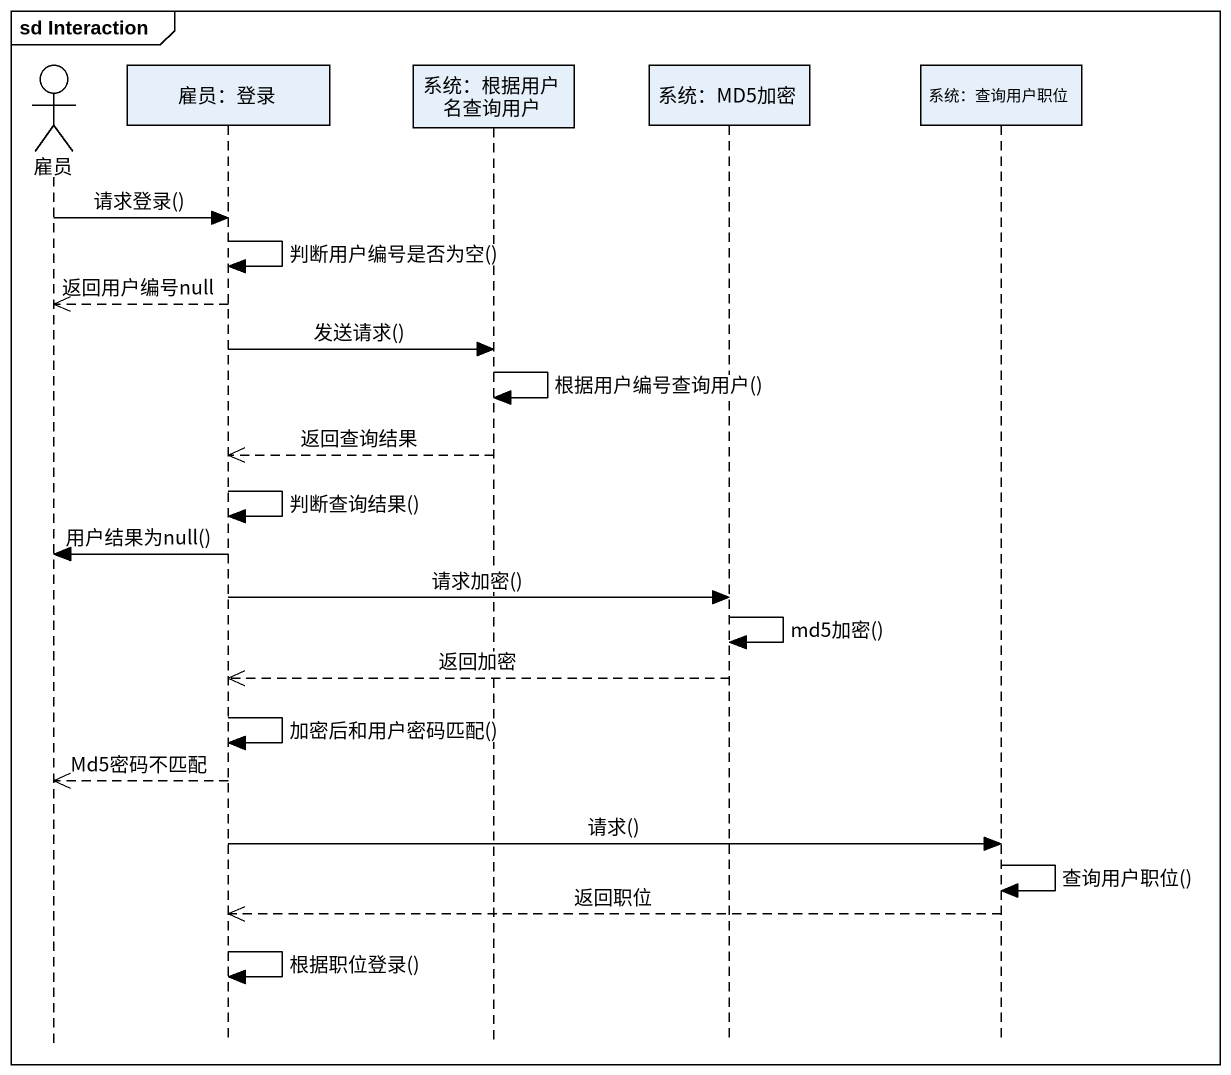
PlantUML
@startuml
mainframe sd Interaction
hide footbox
actor 雇员
participant "雇员：登录" as 雇员_登录
participant "系统：根据用户名查询用户" as 系统_根据用户名查询用户
participant "系统：MD5加密" as 系统_MD5加密
participant "系统：查询用户职位" as 系统_查询用户职位

雇员 -> 雇员_登录 : 请求登录()
雇员_登录 -> 雇员_登录 : 判断用户编号是否为空()
雇员_登录 -->> 雇员 : 返回用户编号null
雇员_登录 -> 系统_根据用户名查询用户 : 发送请求()
系统_根据用户名查询用户 -> 系统_根据用户名查询用户 : 根据用户编号查询用户()
系统_根据用户名查询用户 -->> 雇员_登录 : 返回查询结果
雇员_登录 -> 雇员_登录 : 判断查询结果()
雇员_登录 -> 雇员 : 用户结果为null()
雇员_登录 -> 系统_MD5加密 : 请求加密()
系统_MD5加密 -> 系统_MD5加密 : md5加密()
系统_MD5加密 -->> 雇员_登录 : 返回加密
雇员_登录 -> 雇员_登录 : 加密后和用户密码匹配()
雇员_登录 -->> 雇员 : Md5密码不匹配
雇员_登录 -> 系统_查询用户职位 : 请求()
系统_查询用户职位 -> 系统_查询用户职位 : 查询用户职位()
系统_查询用户职位 -->> 雇员_登录 : 返回职位
雇员_登录 -> 雇员_登录 : 根据职位登录()
@enduml
